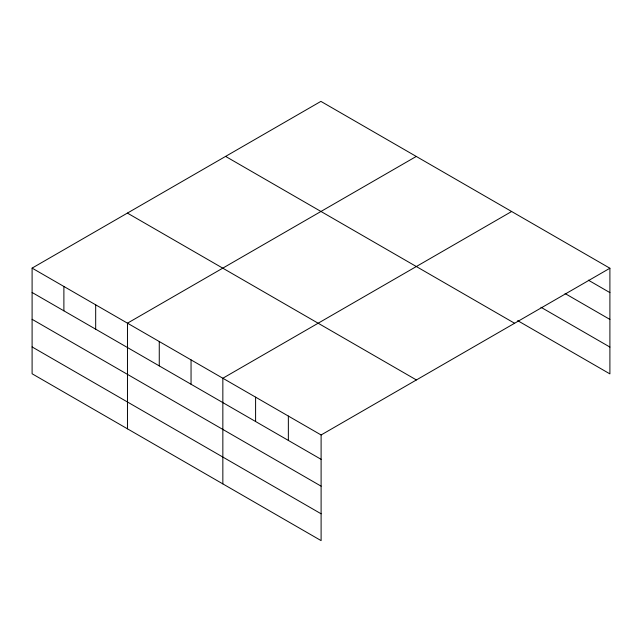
<?xml version="1.0" encoding="UTF-8"?>
<svg xmlns="http://www.w3.org/2000/svg" width="642" height="642" viewBox="0 0 642 642"><rect width="100%" height="100%" fill="white"/><g stroke="black" fill="none" stroke-linecap="round" stroke-linejoin="round"><path stroke-width="0.96" d="M321.104 486.163L321.104 434.971L32.1 268.115L32.1 373.764L321.104 540.62L321.104 486.163L32.1 319.307M517.669 320.639L609.9 373.885L609.9 268.236L320.896 101.38L32.1 268.115M416.265 156.447L127.469 323.175L127.469 428.824M511.634 211.507L222.846 378.242L222.846 483.883M321.104 434.971L609.9 268.236M588.353 280.161L609.9 292.608M565.08 293.546L609.9 319.427M540.941 307.253L609.9 347.065M225.591 156.399L514.595 323.263M127.405 213.096L416.409 379.952M32.1 292.479L321.104 459.335M32.1 346.937L321.104 513.793M288.354 416.064L288.354 440.428M255.596 397.149L255.596 421.513M191.051 359.889L191.051 384.253M159.264 341.528L159.264 365.9M95.682 304.822L95.682 329.185M63.887 286.468L63.887 310.832"/></g></svg>
